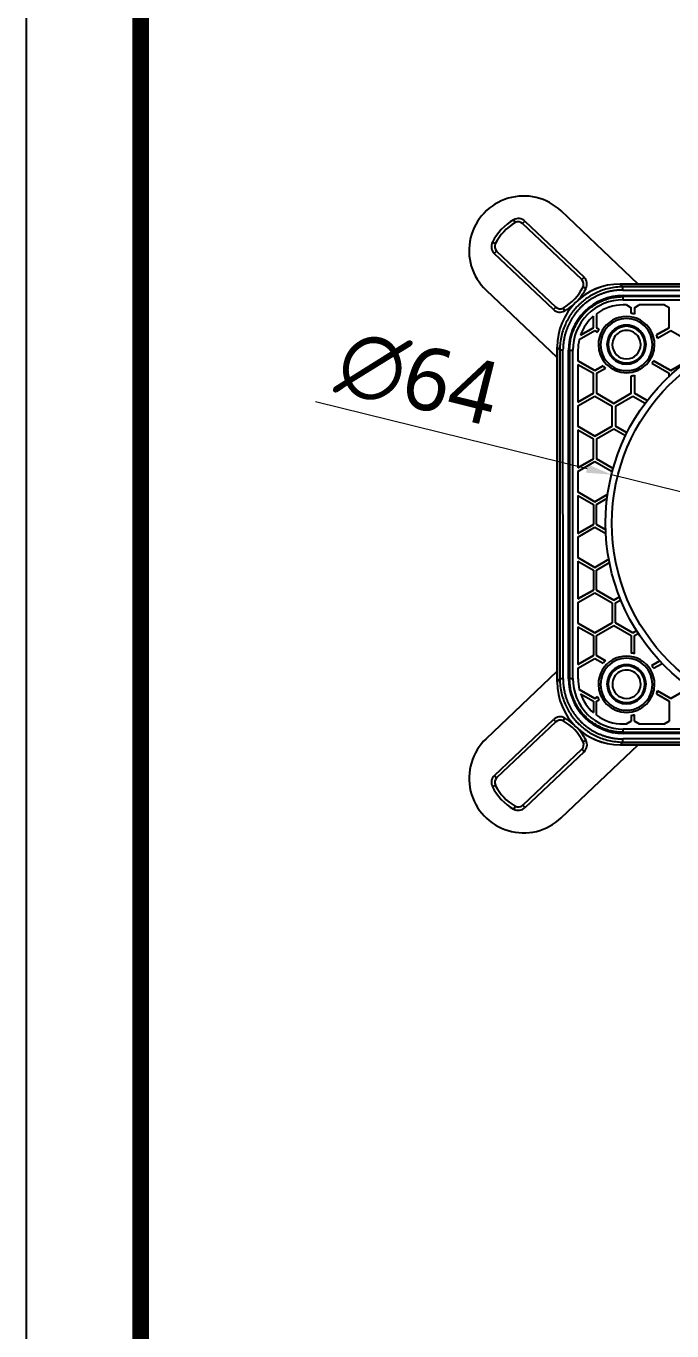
# Model space of a CAD drawing. Extents: x 4977 to 6105, y 0 to 827.
# Drawn here: x 4976.7 to 5079, y 206.7 to 413.4 of the extents above; entities that cross this region are included whole.
import ezdxf

# ---------------------------------------------------------------- set-up
doc = ezdxf.new("R2010")
doc.units = 0
doc.header["$LTSCALE"] = 10
doc.header["$MEASUREMENT"] = 0
doc.header["$PDMODE"] = 3
doc.header["$PDSIZE"] = -10
doc.layers.get('0').update_dxf_attribs({"linetype": 'CONTINUOUS'})
doc.layers.get('DEFPOINTS').update_dxf_attribs({"linetype": 'CONTINUOUS'})
doc.layers.add('1', color=7, linetype='CONTINUOUS')
doc.styles.add('Daelim Dimension', font='NanumGothic.ttf')
doc.dimstyles.new('DEFAULT', dxfattribs={"dimscale": 2, "dimtxt": 2, "dimasz": 2, "dimexe": 0, "dimexo": 2, "dimgap": 1, "dimtad": 1, "dimdec": 1, "dimzin": 9, "dimdsep": 46, "dimtxsty": 'Daelim Dimension', "dimcen": 0.5, "dimclrd": 252, "dimclre": 252, "dimclrt": 3, "dimadec": 1, "dimazin": 0, "dimtfac": 1, "dimtdec": 1, "dimtix": 1, "dimtmove": 0, "dimatfit": 3, "dimfxl": 0, "dimtolj": 1, "dimtzin": 1, "dimlwd": 9, "dimlwe": 9, "dimarcsym": 0})

# ---------------------------------------------------------------- blocks, each defined once
blk = doc.blocks.new('*D10')
at = {"color": 5, "lineweight": 9, "ltscale": 0.5}
for p, q in [((5022.55, 353.95), (5065.58, 343.3)), ((5131.59, 326.96), (5069.46, 342.34)), ((5135.47, 326), (5139.35, 325.04))]:
    blk.add_line(p, q, dxfattribs=at)
at = {"color": 5, "ltscale": 0.5}
for points in [[(5065.74, 343.95), (5065.42, 342.65), (5069.46, 342.34)], [(5135.63, 326.65), (5135.31, 325.35), (5131.59, 326.96)]]:
    blk.add_solid(points, dxfattribs=at)
at = {"layer": 'DEFPOINTS', "color": 0, "ltscale": 0.5}
for p in [(5069.46, 342.34), (5131.59, 326.96)]:
    blk.add_point(p, dxfattribs=at)
at = {"color": 7, "lineweight": -3, "ltscale": 0.5, "insert": (5038.85, 357.58), "char_height": 10, "attachment_point": 5, "rotation": 346.0983, "style": 'Daelim Dimension'}
blk.add_mtext('\\A1;∅64', dxfattribs=at)

msp = doc.modelspace()

# ---------------------------------------------------------------- linework, layer by layer
at = {"ltscale": 0.5}
msp.add_lwpolyline([(4976.72, 0), (6105.12, 0), (6105.12, 826.8), (4976.72, 826.8)], close=True, dxfattribs=at)
at = {"color": 5, "linetype": 'ByBlock', "lineweight": 200, "const_width": 2.6}
msp.add_lwpolyline([(4994.87, 35.4), (6086.87, 35.4), (6086.87, 807.6), (4994.87, 807.6)], close=True, dxfattribs=at)
at = {"layer": '1', "color": 7, "linetype": 'Continuous', "lineweight": -3}
for p, q in [((5053.95, 382.71), (5054.21, 382.26)), ((5055.74, 382.49), (5055.38, 382.11)), ((5055.74, 382.49), (5065.1, 373.62)), ((5073.69, 372.54), (5061.48, 384.11)), ((5064.74, 373.24), (5055.38, 382.11)), ((5051.05, 378.92), (5050.58, 379.15)), ((5050.89, 377.38), (5051.26, 377.76)), ((5060.25, 368.51), (5050.89, 377.38)), ((5051.26, 377.76), (5060.61, 368.89)), ((5065.1, 373.62), (5064.74, 373.24)), ((5064.95, 372.08), (5065.42, 371.84)), ((5248.83, 372.55), (5070.82, 372.54)), ((5070.82, 372.54), (5071.27, 372.09)), ((5070.83, 372.54), (5248.83, 372.55)), ((5248.38, 372.11), (5071.27, 372.09)), ((5049.59, 371.56), (5060.8, 360.93)), ((5071.27, 371.59), (5248.38, 371.61)), ((5071.31, 370.72), (5248.34, 370.74)), ((5071.31, 370.59), (5071.31, 370.72)), ((5248.34, 370.56), (5071.31, 370.54)), ((5071.31, 370.05), (5248.34, 370.06)), ((5060.25, 368.51), (5060.61, 368.89)), ((5062.05, 368.28), (5061.79, 368.74)), ((5071.83, 369.22), (5071.31, 369.22)), ((5071.83, 369.22), (5072.58, 368.79)), ((5072.58, 367.88), (5072.58, 368.79)), ((5073.08, 368.79), (5073.82, 369.22)), ((5073.08, 368.79), (5073.08, 367.78)), ((5077.83, 369.22), (5073.82, 369.22)), ((5077.83, 369.22), (5078.58, 368.8)), ((5078.58, 365.62), (5078.58, 368.8)), ((5066.58, 365.62), (5066.58, 367.44)), ((5067.08, 367.84), (5067.08, 365.62)), ((5064.35, 363.76), (5066.83, 365.19)), ((5064.55, 364.45), (5066.58, 365.62)), ((5066.58, 365.62), (5064.55, 364.45)), ((5066.83, 365.19), (5067.25, 364.94)), ((5067.08, 365.62), (5067.47, 365.39)), ((5067.47, 365.39), (5067.08, 365.62)), ((5067.47, 365.39), (5067.47, 365.39)), ((5076.58, 364.47), (5078.58, 365.62)), ((5078.58, 365.62), (5076.58, 364.47)), ((5076.58, 364.47), (5076.58, 364.47)), ((5076.72, 363.97), (5078.83, 365.19)), ((5078.83, 365.19), (5081.58, 363.6)), ((5060.84, 309.54), (5060.83, 362.54)), ((5060.83, 362.54), (5060.83, 309.54)), ((5061.27, 362.09), (5060.83, 362.54)), ((5061.27, 362.09), (5061.28, 309.98)), ((5061.78, 309.98), (5061.77, 362.09)), ((5062.64, 362.05), (5062.78, 362.05)), ((5062.64, 310.02), (5062.64, 362.05)), ((5062.82, 362.05), (5062.82, 310.02)), ((5063.32, 310.02), (5063.32, 362.05)), ((5064.14, 362.05), (5064.14, 360.39)), ((5067.38, 362.94), (5067.71, 362.94)), ((5068.93, 362.94), (5068.74, 362.94)), ((5074.73, 362.94), (5074.91, 362.94)), ((5076.28, 362.94), (5075.94, 362.94)), ((5064.14, 360.39), (5066.83, 358.84)), ((5066.83, 358.84), (5064.14, 360.39)), ((5064.14, 359.81), (5064.14, 353.82)), ((5064.14, 359.81), (5066.58, 358.4)), ((5075.86, 359.98), (5075.86, 359.98)), ((5075.86, 359.98), (5078.58, 358.41)), ((5076.13, 360.39), (5078.83, 358.84)), ((5076.13, 360.39), (5076.13, 360.39)), ((5078.83, 358.84), (5076.13, 360.39)), ((5078.83, 358.84), (5081.51, 360.39)), ((5081.51, 360.39), (5078.83, 358.84)), ((5066.58, 355.23), (5066.58, 358.4)), ((5066.83, 358.84), (5068.12, 359.58)), ((5068.12, 359.58), (5066.83, 358.84)), ((5066.83, 358.84), (5066.83, 358.84)), ((5067.08, 358.4), (5068.48, 359.22)), ((5067.08, 358.4), (5067.08, 355.23)), ((5068.12, 359.58), (5068.12, 359.58)), ((5068.48, 359.22), (5068.48, 359.22)), ((5072.58, 357.99), (5072.58, 357.99)), ((5072.58, 355.23), (5072.58, 357.99)), ((5073.08, 358.1), (5073.08, 358.1)), ((5073.08, 358.1), (5073.08, 355.23)), ((5078.58, 357.94), (5078.58, 358.41)), ((5078.83, 358.84), (5078.83, 358.84)), ((5064.14, 353.82), (5066.58, 355.23)), ((5066.58, 355.23), (5064.14, 353.82)), ((5064.14, 353.25), (5066.83, 354.8)), ((5066.83, 354.8), (5069.58, 353.21)), ((5067.08, 355.23), (5069.83, 353.64)), ((5069.83, 353.64), (5067.08, 355.23)), ((5069.83, 353.64), (5072.58, 355.23)), ((5072.58, 355.23), (5069.83, 353.64)), ((5069.83, 353.64), (5069.83, 353.64)), ((5070.08, 353.21), (5072.83, 354.8)), ((5072.83, 354.8), (5074.79, 353.67)), ((5073.08, 355.23), (5075.09, 354.07)), ((5075.09, 354.07), (5073.08, 355.23)), ((5064.14, 353.25), (5064.14, 350)), ((5069.58, 350.04), (5069.58, 353.21)), ((5070.08, 353.21), (5070.08, 350.04)), ((5064.14, 350), (5066.83, 348.45)), ((5066.83, 348.45), (5064.14, 350)), ((5064.14, 349.42), (5064.14, 343.43)), ((5064.14, 349.42), (5066.58, 348.01)), ((5066.83, 348.45), (5069.58, 350.04)), ((5069.58, 350.04), (5066.83, 348.45)), ((5067.08, 348.01), (5069.83, 349.6)), ((5069.83, 349.6), (5071.69, 348.53)), ((5070.08, 350.04), (5071.91, 348.98)), ((5071.91, 348.98), (5070.08, 350.04)), ((5066.58, 344.84), (5066.58, 348.01)), ((5066.83, 348.45), (5066.83, 348.45)), ((5067.08, 348.01), (5067.08, 344.84)), ((5064.14, 343.43), (5066.58, 344.84)), ((5066.58, 344.84), (5064.14, 343.43)), ((5064.14, 342.86), (5066.83, 344.41)), ((5066.83, 344.41), (5069.58, 342.82)), ((5067.08, 344.84), (5069.72, 343.32)), ((5069.72, 343.32), (5067.08, 344.84)), ((5064.14, 342.86), (5064.14, 339.61)), ((5069.58, 342.79), (5069.58, 342.82)), ((5064.14, 339.61), (5066.83, 338.06)), ((5066.83, 338.06), (5064.14, 339.61)), ((5064.14, 339.03), (5064.14, 333.04)), ((5064.14, 339.03), (5066.58, 337.62)), ((5066.83, 338.06), (5068.85, 339.23)), ((5068.85, 339.23), (5066.83, 338.06)), ((5066.58, 337.62), (5066.58, 334.45)), ((5066.83, 338.06), (5066.83, 338.06)), ((5067.08, 337.62), (5068.77, 338.6)), ((5067.08, 334.45), (5067.08, 337.62)), ((5064.14, 333.04), (5066.58, 334.45)), ((5066.58, 334.45), (5064.14, 333.04)), ((5064.14, 332.46), (5066.83, 334.02)), ((5066.83, 334.02), (5068.57, 333.01)), ((5067.08, 334.45), (5068.54, 333.6)), ((5068.54, 333.6), (5067.08, 334.45)), ((5064.14, 332.46), (5064.14, 329.22)), ((5064.14, 329.22), (5066.83, 327.66)), ((5066.83, 327.66), (5064.14, 329.22)), ((5066.83, 327.66), (5069.04, 328.94)), ((5069.04, 328.94), (5066.83, 327.66)), ((5064.14, 328.64), (5064.14, 322.65)), ((5064.14, 328.64), (5066.58, 327.23)), ((5066.58, 327.23), (5066.58, 324.06)), ((5066.83, 327.66), (5066.83, 327.66)), ((5067.08, 327.23), (5069.14, 328.42)), ((5067.08, 324.06), (5067.08, 327.23)), ((5064.14, 322.65), (5066.58, 324.06)), ((5066.58, 324.06), (5064.14, 322.65)), ((5064.14, 322.07), (5066.83, 323.63)), ((5066.83, 323.63), (5069.58, 322.04)), ((5067.08, 324.06), (5069.83, 322.47)), ((5069.83, 322.47), (5067.08, 324.06)), ((5069.83, 322.47), (5070.73, 322.99)), ((5070.73, 322.99), (5069.83, 322.47)), ((5069.83, 322.47), (5069.83, 322.47)), ((5070.08, 322.04), (5070.91, 322.52)), ((5064.14, 322.07), (5064.14, 318.83)), ((5069.58, 322.04), (5069.58, 318.86)), ((5070.08, 318.86), (5070.08, 322.04)), ((5064.14, 318.83), (5066.83, 317.27)), ((5066.83, 317.27), (5064.14, 318.83)), ((5066.83, 317.27), (5069.58, 318.86)), ((5069.58, 318.86), (5066.83, 317.27)), ((5067.08, 316.84), (5069.83, 318.43)), ((5069.83, 318.43), (5072.58, 316.84)), ((5070.08, 318.86), (5072.83, 317.28)), ((5072.83, 317.28), (5070.08, 318.86)), ((5064.14, 318.25), (5064.14, 312.26)), ((5064.14, 318.25), (5066.58, 316.84)), ((5066.58, 316.84), (5066.58, 313.67)), ((5066.83, 317.27), (5066.83, 317.27)), ((5067.08, 313.67), (5067.08, 316.84)), ((5072.58, 316.84), (5072.58, 314.08)), ((5072.83, 317.28), (5073.43, 317.62)), ((5073.43, 317.62), (5072.83, 317.28)), ((5072.83, 317.28), (5072.83, 317.28)), ((5073.08, 316.84), (5073.7, 317.2)), ((5073.08, 313.98), (5073.08, 316.84)), ((5064.14, 312.26), (5066.58, 313.67)), ((5066.58, 313.67), (5064.14, 312.26)), ((5064.14, 311.68), (5066.83, 313.24)), ((5066.83, 313.24), (5068.12, 312.49)), ((5067.08, 313.67), (5068.49, 312.86)), ((5068.49, 312.86), (5067.08, 313.67)), ((5068.49, 312.86), (5068.49, 312.86)), ((5075.86, 312.1), (5077.12, 312.83)), ((5077.12, 312.83), (5075.86, 312.1)), ((5076.13, 311.68), (5077.47, 312.45)), ((5060.81, 311.14), (5049.59, 300.51)), ((5064.14, 311.68), (5064.14, 310.02)), ((5075.86, 312.1), (5075.86, 312.1)), ((5060.83, 309.54), (5061.28, 309.98)), ((5062.78, 310.02), (5062.64, 310.02)), ((5064.35, 308.32), (5066.83, 306.88)), ((5064.35, 308.32), (5064.35, 308.32)), ((5066.83, 306.88), (5064.35, 308.32)), ((5067.71, 309.14), (5067.38, 309.14)), ((5068.74, 309.14), (5068.93, 309.14)), ((5074.92, 309.14), (5074.73, 309.14)), ((5075.95, 309.14), (5076.28, 309.14)), ((5076.72, 308.1), (5078.83, 306.89)), ((5076.72, 308.1), (5076.72, 308.1)), ((5078.83, 306.89), (5076.72, 308.1)), ((5078.83, 306.89), (5081.58, 308.47)), ((5081.58, 308.47), (5078.83, 306.89)), ((5064.56, 307.62), (5066.58, 306.45)), ((5066.58, 306.45), (5066.58, 304.64)), ((5066.83, 306.88), (5067.25, 307.13)), ((5067.25, 307.13), (5066.83, 306.88)), ((5066.83, 306.88), (5066.83, 306.88)), ((5067.08, 306.45), (5067.48, 306.68)), ((5067.08, 304.24), (5067.08, 306.45)), ((5067.25, 307.13), (5067.25, 307.13)), ((5067.48, 306.68), (5067.48, 306.68)), ((5076.59, 307.6), (5076.59, 307.6)), ((5076.59, 307.6), (5078.58, 306.45)), ((5078.58, 306.45), (5078.58, 303.28)), ((5078.83, 306.89), (5078.83, 306.89)), ((5072.58, 304.19), (5072.58, 304.19)), ((5072.58, 304.19), (5072.58, 303.28)), ((5073.08, 304.3), (5073.08, 304.3)), ((5073.08, 303.28), (5073.08, 304.3)), ((5050.9, 294.7), (5060.26, 303.57)), ((5060.62, 303.19), (5051.26, 294.32)), ((5060.26, 303.57), (5060.62, 303.19)), ((5061.8, 303.33), (5062.05, 303.79)), ((5071.32, 302.85), (5071.84, 302.85)), ((5071.32, 302.85), (5071.84, 302.85)), ((5199.52, 302.04), (5071.32, 302.03)), ((5071.84, 302.85), (5072.58, 303.28)), ((5072.58, 303.28), (5071.84, 302.85)), ((5071.84, 302.85), (5071.84, 302.85)), ((5073.08, 303.28), (5073.82, 302.85)), ((5073.82, 302.85), (5073.08, 303.28)), ((5073.82, 302.85), (5077.84, 302.85)), ((5073.82, 302.85), (5073.82, 302.85)), ((5073.82, 302.85), (5077.84, 302.85)), ((5077.84, 302.85), (5078.58, 303.28)), ((5078.58, 303.28), (5077.84, 302.85)), ((5077.84, 302.85), (5077.84, 302.85)), ((5065.43, 300.23), (5064.96, 300)), ((5071.27, 299.98), (5070.83, 299.54)), ((5199.52, 300.49), (5071.27, 300.48)), ((5071.27, 299.98), (5199.52, 299.99)), ((5071.32, 301.53), (5199.52, 301.54)), ((5071.32, 301.35), (5071.32, 301.49)), ((5199.52, 301.36), (5071.32, 301.35)), ((5055.39, 289.96), (5064.75, 298.83)), ((5065.11, 298.45), (5055.75, 289.58)), ((5061.48, 287.96), (5073.69, 299.54)), ((5065.11, 298.45), (5064.75, 298.83)), ((5070.83, 299.54), (5199.52, 299.55)), ((5199.52, 299.55), (5070.84, 299.54)), ((5050.9, 294.7), (5051.26, 294.32)), ((5050.58, 292.92), (5051.05, 293.15)), ((5054.21, 289.82), (5053.96, 289.36)), ((5055.75, 289.58), (5055.39, 289.96))]:
    msp.add_line(p, q, dxfattribs=at)
for radius in [32, 31]:
    msp.add_circle((5100.52, 334.65), radius, dxfattribs=at)
for centre, major_axis, ratio, start_param, end_param in [((5055.53, 377.84), (8.64, 0), 1, 0.81232, 3.953913), ((5058, 375.5), (-8.27, 0), 1, 5.223893, 5.825525), ((5054.69, 381.39), (-1.52, 0), 1, 3.953856, 5.223947), ((5054.69, 381.39), (1, 0), 1, 0.812334, 2.08233), ((5058, 375.5), (7.75, 0), 1, 2.082294, 2.683946), ((5051.94, 378.48), (-1.52, 0), 1, 5.825467, 7.095564), ((5051.94, 378.48), (1, 0), 1, 2.683951, 3.95397), ((5070.83, 362.54), (10, 0), 1, 1.570871, 3.141667), ((5070.83, 362.54), (-7.07, 7.07), 0.999695, 5.497924, 7.068416), ((5058, 375.5), (7.75, 0), 1, 5.223889, 5.825541), ((5064.05, 372.52), (1, 0), 1, 5.825566, 7.095563), ((5064.05, 372.52), (-1.52, 0), 1, 2.683874, 3.953971), ((5071.31, 362.05), (-8.67, 0), 1, 4.712373, 6.283336), ((5071.31, 362.05), (7.99, 0.16), 1, 1.551158, 3.12215), ((5058, 375.5), (-8.27, 0), 1, 2.425099, 2.683932), ((5061.3, 369.61), (-1.52, 0), 1, 0.812263, 2.082354), ((5061.3, 369.61), (1, 0), 1, 3.953927, 5.223946), ((5058, 375.5), (-8.27, 0), 1, 2.0823, 2.277163), ((5071.31, 362.05), (-7.17, 0), 1, 4.712377, 5.344323), ((5071.31, 362.05), (-7.17, 0), 1, 5.433753, 5.941464), ((5071.83, 362.94), (-4.45, 0), 1, 3.141667, 6.28326), ((5071.83, 362.94), (4.12, 0), 1, 0.000075, 3.141667), ((5071.83, 362.94), (-3.09, 0), 1, 3.141667, 6.28326), ((5071.83, 362.94), (-5, 0), 1, 4.459783, 4.561895), ((5071.83, 362.94), (-5, 0), 1, 5.769676, 5.869899), ((5071.83, 362.94), (2.9, 0), 1, 0.000075, 3.141667), ((5071.83, 362.94), (-2.25, 0), 1, 3.141667, 6.28326), ((5071.83, 362.94), (-5, 0), 1, 3.350057, 3.453676), ((5071.31, 362.05), (-7.17, 0), 1, 6.043095, 6.28335), ((5071.83, 362.94), (-4.45, 0), 1, 0.000075, 3.141667), ((5071.83, 362.94), (4.12, 0), 1, 3.141667, 6.28326), ((5071.83, 362.94), (-3.09, 0), 1, 0.000075, 3.141667), ((5071.83, 362.94), (2.9, 0), 1, 3.141667, 6.28326), ((5071.83, 362.94), (-2.25, 0), 1, 0.000075, 3.141667), ((5059.83, 359.91), (-1.39, 0.22), 1, 4.08564, 4.109471), ((5071.83, 362.94), (5, 0), 1, 5.649423, 5.749646), ((5071.83, 362.94), (-5, 0), 1, 2.50783, 2.608053), ((5071.83, 362.94), (5, 0), 1, 3.876856, 3.980475), ((5071.83, 362.94), (-5, 0), 1, 0.735264, 0.838882), ((5071.83, 362.94), (5, 0), 1, 4.863032, 4.965144), ((5071.83, 362.94), (-5, 0), 1, 1.721439, 1.823551), ((5071.83, 309.14), (-4.45, 0), 1, 3.141667, 6.28326), ((5071.83, 309.14), (4.12, 0), 1, 0.000075, 3.141667), ((5071.83, 309.14), (-5, 0), 1, 5.444452, 5.548071), ((5071.83, 309.14), (-3.09, 0), 1, 3.141667, 6.28326), ((5071.83, 309.14), (2.9, 0), 1, 0.000075, 3.141667), ((5071.83, 309.14), (-5, 0), 1, 4.459783, 4.561895), ((5059.84, 312.16), (-1.39, 0.22), 1, 2.483972, 2.507923), ((5071.84, 309.14), (-2.25, 0), 1, 3.141667, 6.28326), ((5071.83, 309.14), (-5, 0), 1, 3.675281, 3.775504), ((5070.83, 309.54), (7.07, 7.07), 0.999695, 2.356362, 3.926853), ((5070.84, 309.54), (10, 0), 1, 3.141667, 4.712463), ((5071.32, 310.02), (-8.67, 0), 1, 6.28317, 7.854132), ((5071.32, 310.02), (7.99, 0.14), 1, 3.12348, 4.694453), ((5071.32, 310.02), (7.17, 0), 1, 3.141577, 3.381832), ((5071.32, 310.02), (-7.17, 0), 1, 6.28317, 6.523425), ((5071.83, 309.14), (-4.45, 0), 1, 0.000075, 3.141667), ((5071.83, 309.14), (4.12, 0), 1, 3.141667, 6.28326), ((5071.83, 309.14), (-3.09, 0), 1, 0.000075, 3.141667), ((5071.83, 309.14), (2.9, 0), 1, 3.141667, 6.28326), ((5071.84, 309.14), (-2.25, 0), 1, 0.000075, 3.141667), ((5071.83, 309.14), (5, 0), 1, 5.971251, 6.07487), ((5071.83, 309.14), (-5, 0), 1, 2.829659, 2.933277), ((5071.32, 310.02), (7.17, 0), 1, 3.483463, 3.991174), ((5071.32, 310.02), (-7.17, 0), 1, 0.34187, 0.849581), ((5071.83, 309.14), (5, 0), 1, 3.555028, 3.655251), ((5071.83, 309.14), (-5, 0), 1, 0.413435, 0.513658), ((5061.31, 302.46), (-1.52, 0), 1, 4.200976, 5.471073), ((5071.32, 310.02), (7.17, 0), 1, 4.080604, 4.712549), ((5071.32, 310.02), (-7.17, 0), 1, 0.939008, 1.570969), ((5071.83, 309.14), (5, 0), 1, 4.863032, 4.965144), ((5071.83, 309.14), (-5, 0), 1, 1.721439, 1.823551), ((5061.31, 302.46), (1, 0), 1, 1.05946, 2.329479), ((5058, 296.58), (7.75, 0), 1, 0.457802, 1.059454), ((5058, 296.57), (-8.27, 0), 1, 4.00226, 4.201033), ((5058, 296.57), (-8.27, 0), 1, 3.599402, 3.862634), ((5055.54, 294.24), (8.64, 0), 1, 2.329421, 5.471014), ((5064.06, 299.56), (1, 0), 1, 5.471028, 6.741024), ((5064.06, 299.56), (-1.52, 0), 1, 2.329364, 3.599455), ((5051.95, 293.59), (-1.52, 0), 1, 5.470957, 6.741048), ((5051.95, 293.59), (1, 0), 1, 2.329435, 3.599455), ((5058, 296.57), (-8.27, 0), 1, 0.457809, 1.05944), ((5058, 296.58), (7.75, 0), 1, 3.599398, 4.20105), ((5054.7, 290.69), (-1.52, 0), 1, 1.059382, 2.32948), ((5054.7, 290.69), (1, 0), 1, 4.201074, 5.471071)]:
    msp.add_ellipse(centre, major_axis=major_axis, ratio=ratio, start_param=start_param, end_param=end_param, dxfattribs=at)
for points, knots in [([(5071.27, 372.09), (5070.87, 372.09), (5070.49, 372.07), (5069.74, 371.98), (5069.37, 371.92), (5068.67, 371.75), (5068.33, 371.66), (5067.68, 371.43), (5067.37, 371.31), (5066.78, 371.03), (5066.49, 370.88), (5065.96, 370.57), (5065.7, 370.4), (5065.23, 370.06), (5065, 369.89), (5064.69, 369.62), (5064.58, 369.53), (5064.44, 369.39), (5064.39, 369.35), (5064.29, 369.26), (5064.25, 369.21), (5064.02, 368.98), (5063.83, 368.78), (5063.48, 368.36), (5063.3, 368.14), (5062.96, 367.66), (5062.79, 367.41), (5062.48, 366.87), (5062.33, 366.59), (5062.06, 365.99), (5061.93, 365.68), (5061.71, 365.03), (5061.61, 364.69), (5061.45, 363.99), (5061.38, 363.62), (5061.29, 362.87), (5061.27, 362.49), (5061.27, 362.09)], [0, 0, 0, 0, 0.0625, 0.0625, 0.125, 0.125, 0.1875, 0.1875, 0.25, 0.25, 0.3125, 0.3125, 0.375, 0.375, 0.4375, 0.4375, 0.46875, 0.46875, 0.484375, 0.484375, 0.5, 0.5, 0.5625, 0.5625, 0.625, 0.625, 0.6875, 0.6875, 0.75, 0.75, 0.8125, 0.8125, 0.875, 0.875, 0.9375, 0.9375, 1, 1, 1, 1]), ([(5071.27, 371.59), (5071.27, 371.62), (5071.27, 371.66), (5071.27, 371.72), (5071.27, 371.75), (5071.27, 371.81), (5071.27, 371.84), (5071.27, 371.89), (5071.27, 371.92), (5071.27, 371.97), (5071.27, 371.99), (5071.27, 372.02), (5071.27, 372.04), (5071.27, 372.06), (5071.27, 372.07), (5071.27, 372.09), (5071.27, 372.09), (5071.27, 372.09)], [0, 0, 0, 0, 0.125, 0.125, 0.25, 0.25, 0.375, 0.375, 0.5, 0.5, 0.625, 0.625, 0.75, 0.75, 0.875, 0.875, 1, 1, 1, 1]), ([(5062.78, 362.05), (5062.78, 362.33), (5062.79, 362.61), (5062.84, 363.16), (5062.88, 363.44), (5062.99, 363.99), (5063.13, 364.53), (5063.41, 365.32), (5063.77, 366.08), (5064.2, 366.8), (5064.7, 367.47), (5065.27, 368.1), (5065.89, 368.66), (5066.56, 369.16), (5067.28, 369.59), (5068.04, 369.95), (5068.83, 370.23), (5069.37, 370.37), (5069.92, 370.48), (5070.2, 370.52), (5070.75, 370.57), (5071.03, 370.59), (5071.31, 370.59)], [0, 0, 0, 0, 0.0625, 0.0625, 0.125, 0.125, 0.1875, 0.25, 0.3125, 0.375, 0.4375, 0.5, 0.5625, 0.625, 0.6875, 0.75, 0.8125, 0.875, 0.875, 0.9375, 0.9375, 1, 1, 1, 1]), ([(5062.82, 362.05), (5062.82, 362.33), (5062.83, 362.61), (5062.89, 363.16), (5062.93, 363.43), (5063.04, 363.98), (5063.17, 364.52), (5063.45, 365.31), (5063.81, 366.06), (5064.24, 366.78), (5064.74, 367.45), (5065.3, 368.07), (5065.92, 368.63), (5066.59, 369.12), (5067.3, 369.55), (5068.06, 369.91), (5068.84, 370.19), (5069.38, 370.33), (5069.93, 370.44), (5070.2, 370.48), (5070.76, 370.53), (5071.03, 370.54), (5071.31, 370.54)], [0, 0, 0, 0, 0.0625, 0.0625, 0.125, 0.125, 0.1875, 0.25, 0.3125, 0.375, 0.4375, 0.5, 0.5625, 0.625, 0.6875, 0.75, 0.8125, 0.875, 0.875, 0.9375, 0.9375, 1, 1, 1, 1]), ([(5071.31, 370.05), (5071.31, 370.11), (5071.31, 370.17), (5071.31, 370.29), (5071.31, 370.34), (5071.31, 370.43), (5071.31, 370.47), (5071.31, 370.52), (5071.31, 370.54), (5071.31, 370.54)], [0, 0, 0, 0, 0.25, 0.25, 0.5, 0.5, 0.75, 0.75, 1, 1, 1, 1]), ([(5061.27, 362.09), (5061.27, 362.09), (5061.28, 362.09), (5061.29, 362.09), (5061.3, 362.09), (5061.32, 362.09), (5061.34, 362.09), (5061.38, 362.09), (5061.4, 362.09), (5061.44, 362.09), (5061.47, 362.09), (5061.52, 362.09), (5061.55, 362.09), (5061.61, 362.09), (5061.64, 362.09), (5061.71, 362.09), (5061.74, 362.09), (5061.77, 362.09)], [0, 0, 0, 0, 0.125, 0.125, 0.25, 0.25, 0.375, 0.375, 0.5, 0.5, 0.625, 0.625, 0.75, 0.75, 0.875, 0.875, 1, 1, 1, 1]), ([(5062.82, 362.05), (5062.82, 362.05), (5062.84, 362.05), (5062.9, 362.05), (5062.93, 362.05), (5063.02, 362.05), (5063.08, 362.05), (5063.19, 362.05), (5063.26, 362.05), (5063.32, 362.05)], [0, 0, 0, 0, 0.25, 0.25, 0.5, 0.5, 0.75, 0.75, 1, 1, 1, 1]), ([(5061.28, 309.98), (5061.28, 309.59), (5061.3, 309.2), (5061.39, 308.45), (5061.45, 308.08), (5061.61, 307.38), (5061.71, 307.04), (5061.94, 306.39), (5062.06, 306.08), (5062.34, 305.49), (5062.49, 305.2), (5062.8, 304.67), (5062.96, 304.41), (5063.3, 303.94), (5063.48, 303.71), (5063.75, 303.4), (5063.84, 303.29), (5063.98, 303.15), (5064.02, 303.1), (5064.11, 303), (5064.16, 302.96), (5064.39, 302.73), (5064.58, 302.54), (5065.01, 302.19), (5065.23, 302.01), (5065.71, 301.67), (5065.96, 301.5), (5066.5, 301.19), (5066.78, 301.04), (5067.37, 300.77), (5067.69, 300.64), (5068.34, 300.42), (5068.68, 300.32), (5069.38, 300.16), (5069.74, 300.09), (5070.49, 300.01), (5070.88, 299.98), (5071.27, 299.98)], [0, 0, 0, 0, 0.0625, 0.0625, 0.125, 0.125, 0.1875, 0.1875, 0.25, 0.25, 0.3125, 0.3125, 0.375, 0.375, 0.4375, 0.4375, 0.46875, 0.46875, 0.484375, 0.484375, 0.5, 0.5, 0.5625, 0.5625, 0.625, 0.625, 0.6875, 0.6875, 0.75, 0.75, 0.8125, 0.8125, 0.875, 0.875, 0.9375, 0.9375, 1, 1, 1, 1]), ([(5061.78, 309.98), (5061.74, 309.98), (5061.71, 309.98), (5061.65, 309.98), (5061.62, 309.98), (5061.56, 309.98), (5061.53, 309.98), (5061.47, 309.98), (5061.45, 309.98), (5061.4, 309.98), (5061.38, 309.98), (5061.34, 309.98), (5061.33, 309.98), (5061.3, 309.98), (5061.29, 309.98), (5061.28, 309.98), (5061.28, 309.98), (5061.28, 309.98)], [0, 0, 0, 0, 0.125, 0.125, 0.25, 0.25, 0.375, 0.375, 0.5, 0.5, 0.625, 0.625, 0.75, 0.75, 0.875, 0.875, 1, 1, 1, 1]), ([(5071.32, 301.49), (5071.04, 301.49), (5070.76, 301.5), (5070.2, 301.55), (5069.93, 301.6), (5069.38, 301.7), (5068.84, 301.84), (5068.05, 302.12), (5067.29, 302.48), (5066.57, 302.91), (5065.89, 303.41), (5065.27, 303.98), (5064.71, 304.6), (5064.21, 305.27), (5063.78, 305.99), (5063.42, 306.75), (5063.13, 307.54), (5063, 308.08), (5062.89, 308.63), (5062.85, 308.91), (5062.79, 309.46), (5062.78, 309.74), (5062.78, 310.02)], [0, 0, 0, 0, 0.0625, 0.0625, 0.125, 0.125, 0.1875, 0.25, 0.3125, 0.375, 0.4375, 0.5, 0.5625, 0.625, 0.6875, 0.75, 0.8125, 0.875, 0.875, 0.9375, 0.9375, 1, 1, 1, 1]), ([(5071.32, 301.53), (5071.04, 301.53), (5070.76, 301.54), (5070.21, 301.6), (5069.93, 301.64), (5069.39, 301.75), (5068.85, 301.88), (5068.06, 302.16), (5067.31, 302.52), (5066.59, 302.95), (5065.92, 303.45), (5065.3, 304.01), (5064.74, 304.63), (5064.24, 305.3), (5063.81, 306.01), (5063.46, 306.77), (5063.18, 307.55), (5063.04, 308.09), (5062.93, 308.64), (5062.89, 308.91), (5062.84, 309.47), (5062.82, 309.75), (5062.82, 310.02)], [0, 0, 0, 0, 0.0625, 0.0625, 0.125, 0.125, 0.1875, 0.25, 0.3125, 0.375, 0.4375, 0.5, 0.5625, 0.625, 0.6875, 0.75, 0.8125, 0.875, 0.875, 0.9375, 0.9375, 1, 1, 1, 1]), ([(5063.32, 310.02), (5063.26, 310.02), (5063.2, 310.02), (5063.08, 310.02), (5063.03, 310.02), (5062.94, 310.02), (5062.9, 310.02), (5062.85, 310.02), (5062.83, 310.02), (5062.82, 310.02)], [0, 0, 0, 0, 0.25, 0.25, 0.5, 0.5, 0.75, 0.75, 1, 1, 1, 1]), ([(5071.32, 301.53), (5071.32, 301.53), (5071.32, 301.55), (5071.32, 301.61), (5071.32, 301.64), (5071.32, 301.74), (5071.32, 301.79), (5071.32, 301.9), (5071.32, 301.97), (5071.32, 302.03)], [0, 0, 0, 0, 0.25, 0.25, 0.5, 0.5, 0.75, 0.75, 1, 1, 1, 1]), ([(5071.27, 299.98), (5071.27, 299.98), (5071.27, 299.99), (5071.27, 300), (5071.27, 300.01), (5071.27, 300.04), (5071.27, 300.05), (5071.27, 300.09), (5071.27, 300.11), (5071.27, 300.16), (5071.27, 300.18), (5071.27, 300.23), (5071.27, 300.26), (5071.27, 300.32), (5071.27, 300.35), (5071.27, 300.42), (5071.27, 300.45), (5071.27, 300.48)], [0, 0, 0, 0, 0.125, 0.125, 0.25, 0.25, 0.375, 0.375, 0.5, 0.5, 0.625, 0.625, 0.75, 0.75, 0.875, 0.875, 1, 1, 1, 1])]:
    msp.add_open_spline(points, degree=3, knots=knots, dxfattribs=at)
for points, degree in [([(5071.27, 371.59), (5070.33, 371.59), (5068.5, 371.23), (5066.77, 370.51), (5065.21, 369.47), (5063.89, 368.15), (5062.85, 366.59), (5062.14, 364.86), (5061.77, 363.03), (5061.77, 362.09)], 2), ([(5071.31, 370.54), (5071.31, 370.56), (5071.31, 370.57), (5071.31, 370.59)], 3), ([(5062.78, 362.05), (5062.79, 362.05), (5062.8, 362.05), (5062.82, 362.05)], 3), ([(5061.78, 309.98), (5061.78, 309.05), (5062.14, 307.21), (5062.86, 305.48), (5063.9, 303.93), (5065.22, 302.6), (5066.77, 301.56), (5068.5, 300.85), (5070.34, 300.48), (5071.27, 300.48)], 2), ([(5062.82, 310.02), (5062.81, 310.02), (5062.79, 310.02), (5062.78, 310.02)], 3), ([(5071.32, 302.85), (5071.32, 302.85), (5071.32, 302.85), (5071.32, 302.85)], 3), ([(5071.32, 301.49), (5071.32, 301.5), (5071.32, 301.51), (5071.32, 301.53)], 3)]:
    msp.add_open_spline(points, degree=degree, dxfattribs=at)

# ---------------------------------------------------------------- dimensions: what is measured, and where the dimension line sits
at = {"color": 5, "lineweight": -3, "ltscale": 0.5}
dim = msp.add_diameter_dim_2p(p1=(5131.59, 326.96), p2=(5069.46, 342.34), dimstyle='DEFAULT', override={"dimtxt": 5, "dimclrd": 5, "dimclre": 5, "dimclrt": 7}, dxfattribs=at)
dim.commit()
dim.dimension.update_dxf_attribs({"geometry": '*D10', "text_midpoint": (5037.07, 350.36), "dimtype": 163})

doc.saveas('drawing.dxf')
